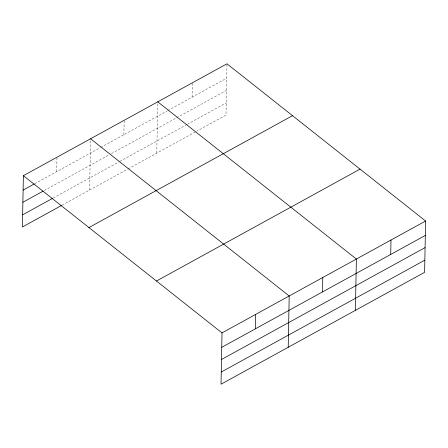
<?xml version="1.0" encoding="UTF-8"?>
<svg xmlns="http://www.w3.org/2000/svg" width="448" height="448" viewBox="0 0 448 448"><rect width="100%" height="100%" fill="white"/><g stroke="black" fill="none" stroke-linecap="round" stroke-linejoin="round"><path stroke-width="0.34" stroke-dasharray="2.24 1.68" d="M56.7 171.64L56.974 157.22M89.583 190.064L90.569 138.762M123.883 134.714L124.163 120.299M156.766 153.143L157.752 101.836M192.086 97.233L192.36 82.813M226.957 64.478L225.988 115.097L196.84 131.118M34.714 183.725L100.066 147.806M100.677 147.47L167.194 110.914M167.798 110.578L226.694 78.21M44.251 190.529L108.993 154.946M111.434 153.602L226.464 90.384M53.172 198.033L119.134 161.778M119.745 161.442L186.754 124.617M187.359 124.281L226.223 102.922M62.098 205.173L127.45 169.254M128.061 168.918L196.235 131.449"/><path stroke-width="0.67" d="M23.386 175.683L222.012 332.903L221.026 384.205L424.614 272.317L425.6 221.01L226.974 63.795L23.386 175.683L22.4 226.99L61.488 205.509M255.326 328.854L255.606 314.44M288.21 347.284L289.195 295.977L90.569 138.762M322.51 291.934L322.79 277.514M355.393 310.358L356.378 259.05L157.752 101.836M390.712 254.447L390.992 240.033M23.106 190.103L34.104 184.061M22.876 202.272L43.03 191.195M22.635 214.816L52.562 198.369M88.934 227.567L292.522 115.674M156.464 281.019L360.052 169.126M222.012 332.903L425.6 221.01M221.738 347.318L425.326 235.424M221.502 359.492L425.09 247.598M221.262 372.036L424.85 260.142"/></g></svg>
